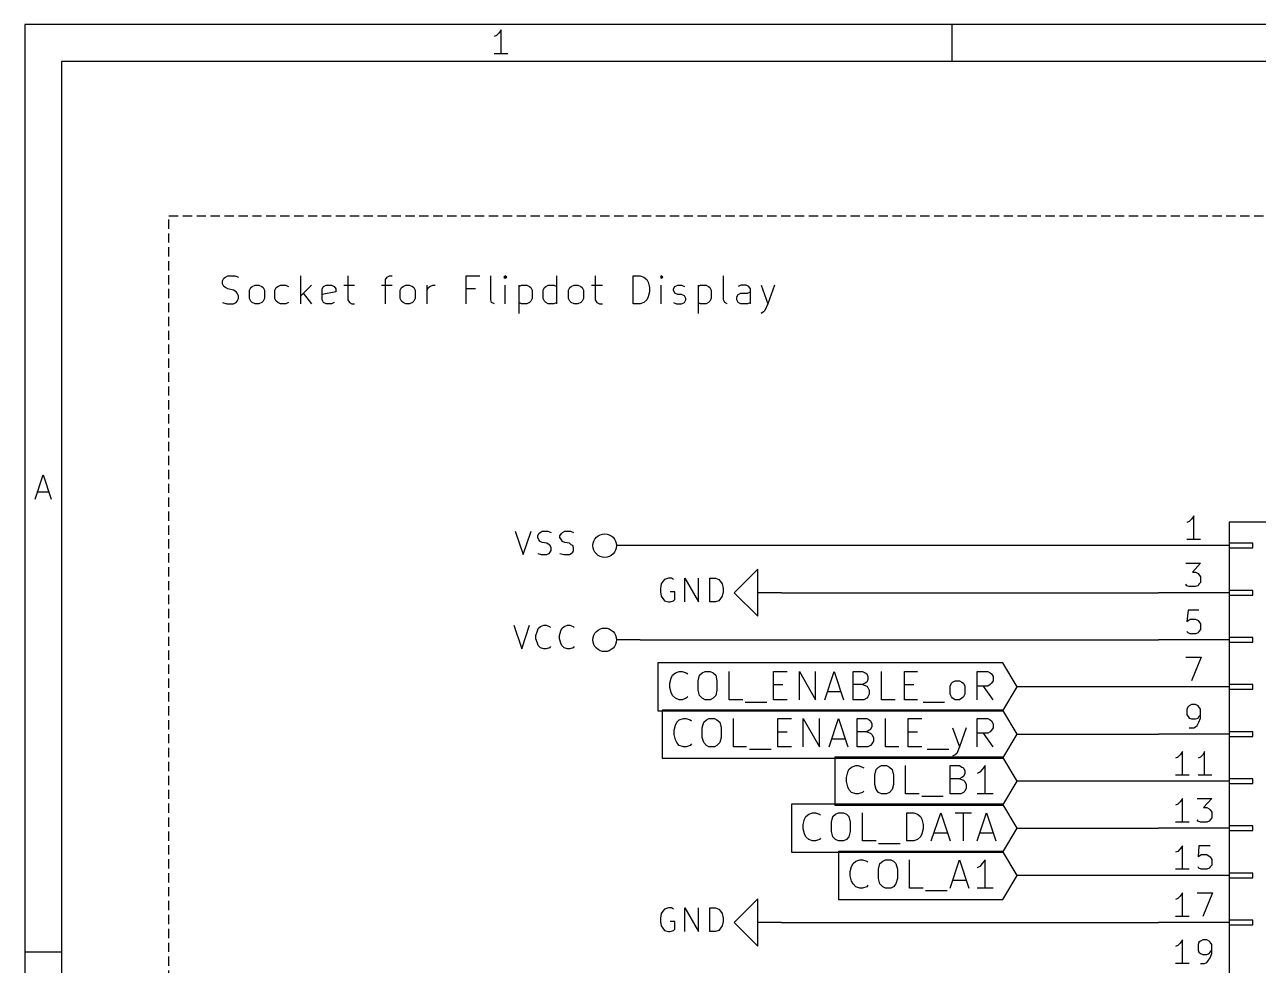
# Model space of a CAD drawing. Extents: x 10 to 287, y -200 to -10.
# Drawn here: x 10 to 76.5, y -60.7 to -10 of the extents above; entities that cross this region are included whole.
import ezdxf

# ---------------------------------------------------------------- set-up
doc = ezdxf.new("R2010")
doc.units = 0
doc.header["$MEASUREMENT"] = 0
doc.linetypes.add('DASHED', pattern=[0.75, 0.5, -0.25])
for name, color, linetype in [('BLUE3', 171, 'CONTINUOUS'), ('CYAN2', 4, 'CONTINUOUS'), ('GREEN2', 3, 'CONTINUOUS'), ('LYELLOW', 51, 'CONTINUOUS'), ('RED2', 1, 'CONTINUOUS')]:
    doc.layers.add(name, color=color, linetype=linetype)

msp = doc.modelspace()

# ---------------------------------------------------------------- linework, layer by layer
at = {"layer": 'BLUE3', "linetype": 'DASHED'}
for p, q in [((17.78, -111.76), (17.78, -20.32)), ((17.78, -20.32), (132.08, -20.32))]:
    msp.add_line(p, q, dxfattribs=at)
at = {"layer": 'BLUE3', "linetype": 'CONTINUOUS'}
for p, q in [((20.6756, -23.8252), (20.7518, -23.6728)), ((20.6756, -23.9776), (20.6756, -23.8252)), ((20.7518, -23.6728), (20.828, -23.622)), ((20.828, -23.622), (20.955, -23.5458)), ((20.955, -23.5458), (21.336, -23.5458)), ((21.336, -23.5458), (21.5392, -23.622)), ((24.892, -25.0698), (24.892, -23.5458)), ((27.432, -23.5458), (27.432, -24.8412)), ((29.464, -23.749), (29.5402, -23.622)), ((29.464, -25.0698), (29.464, -23.749)), ((29.5402, -23.622), (29.6672, -23.5458)), ((29.6672, -23.5458), (29.8196, -23.5458)), ((33.8074, -25.0698), (33.8074, -23.5458)), ((33.8074, -23.5458), (34.544, -23.5458)), ((35.1282, -24.8412), (35.1282, -23.5458)), ((35.9156, -23.5458), (35.8394, -23.622)), ((35.8394, -23.622), (35.9156, -23.6728)), ((35.9918, -23.622), (35.9156, -23.5458)), ((35.9156, -23.5458), (35.9156, -23.6728)), ((35.9156, -23.6728), (35.9918, -23.622)), ((38.6842, -25.0698), (38.6842, -23.5458)), ((40.767, -23.5458), (40.767, -24.8412)), ((42.799, -25.0698), (42.799, -23.5458)), ((42.799, -23.5458), (43.18, -23.5458)), ((43.18, -23.5458), (43.3832, -23.622)), ((43.3832, -23.622), (43.5356, -23.749)), ((43.5356, -23.749), (43.6118, -23.9014)), ((43.6118, -23.9014), (43.688, -24.1808)), ((44.323, -23.5458), (44.2722, -23.622)), ((44.2722, -23.622), (44.323, -23.6728)), ((44.3992, -23.622), (44.323, -23.5458)), ((44.323, -23.5458), (44.323, -23.6728)), ((44.323, -23.6728), (44.3992, -23.622)), ((47.6758, -24.8412), (47.6758, -23.5458)), ((20.7518, -24.13), (20.6756, -23.9776)), ((20.828, -24.1808), (20.7518, -24.13)), ((20.955, -24.257), (20.828, -24.1808)), ((21.2598, -24.3332), (20.955, -24.257)), ((21.4122, -24.4094), (21.2598, -24.3332)), ((21.463, -24.4856), (21.4122, -24.4094)), ((21.5392, -24.638), (21.463, -24.4856)), ((22.1234, -24.3332), (22.1996, -24.1808)), ((22.1234, -24.765), (22.1234, -24.3332)), ((22.1996, -24.1808), (22.2758, -24.13)), ((22.2758, -24.13), (22.4282, -24.0538)), ((22.4282, -24.0538), (22.6314, -24.0538)), ((22.6314, -24.0538), (22.7838, -24.13)), ((22.7838, -24.13), (22.86, -24.1808)), ((22.86, -24.1808), (22.9362, -24.3332)), ((22.9362, -24.3332), (22.9362, -24.765)), ((23.495, -24.3332), (23.5712, -24.1808)), ((23.495, -24.765), (23.495, -24.3332)), ((23.5712, -24.1808), (23.6474, -24.13)), ((23.6474, -24.13), (23.7998, -24.0538)), ((23.7998, -24.0538), (24.0792, -24.0538)), ((24.0792, -24.0538), (24.2316, -24.13)), ((25.4762, -24.0538), (24.892, -24.638)), ((25.019, -24.4856), (25.4762, -25.0698)), ((26.035, -24.257), (26.1112, -24.13)), ((26.035, -24.8412), (26.035, -24.257)), ((26.7716, -24.4094), (26.035, -24.5618)), ((26.1112, -24.13), (26.2636, -24.0538)), ((26.2636, -24.0538), (26.543, -24.0538)), ((26.543, -24.0538), (26.6954, -24.13)), ((26.6954, -24.13), (26.7716, -24.257)), ((26.7716, -24.257), (26.7716, -24.4094)), ((27.2034, -24.0538), (27.7876, -24.0538)), ((29.2354, -24.0538), (29.8196, -24.0538)), ((30.2514, -24.3332), (30.3276, -24.1808)), ((30.2514, -24.765), (30.2514, -24.3332)), ((30.3276, -24.1808), (30.4038, -24.13)), ((30.4038, -24.13), (30.5562, -24.0538)), ((30.5562, -24.0538), (30.7594, -24.0538)), ((30.7594, -24.0538), (30.9118, -24.13)), ((30.9118, -24.13), (30.988, -24.1808)), ((30.988, -24.1808), (31.0642, -24.3332)), ((31.0642, -24.3332), (31.0642, -24.765)), ((31.6992, -25.0698), (31.6992, -24.0538)), ((31.6992, -24.3332), (31.7754, -24.1808)), ((31.7754, -24.1808), (31.8516, -24.13)), ((31.8516, -24.13), (32.004, -24.0538)), ((32.004, -24.0538), (32.131, -24.0538)), ((34.3154, -24.257), (33.8074, -24.257)), ((35.9156, -25.0698), (35.9156, -24.0538)), ((36.6522, -24.0538), (36.6522, -25.5778)), ((36.6522, -24.13), (36.7792, -24.0538)), ((36.7792, -24.0538), (37.084, -24.0538)), ((37.084, -24.0538), (37.211, -24.13)), ((37.211, -24.13), (37.2872, -24.1808)), ((37.2872, -24.1808), (37.3634, -24.3332)), ((37.3634, -24.3332), (37.3634, -24.765)), ((37.9476, -24.3332), (38.0238, -24.1808)), ((37.9476, -24.765), (37.9476, -24.3332)), ((38.0238, -24.1808), (38.1, -24.13)), ((38.1, -24.13), (38.227, -24.0538)), ((38.227, -24.0538), (38.5318, -24.0538)), ((38.5318, -24.0538), (38.6842, -24.13)), ((39.3192, -24.3332), (39.3954, -24.1808)), ((39.3192, -24.765), (39.3192, -24.3332)), ((39.3954, -24.1808), (39.4716, -24.13)), ((39.4716, -24.13), (39.624, -24.0538)), ((39.624, -24.0538), (39.8272, -24.0538)), ((39.8272, -24.0538), (39.9796, -24.13)), ((39.9796, -24.13), (40.0558, -24.1808)), ((40.0558, -24.1808), (40.132, -24.3332)), ((40.132, -24.3332), (40.132, -24.765)), ((40.5638, -24.0538), (41.148, -24.0538)), ((43.688, -24.4094), (43.6118, -24.6888)), ((43.688, -24.1808), (43.688, -24.4094)), ((44.323, -25.0698), (44.323, -24.0538)), ((44.9834, -24.257), (45.0596, -24.13)), ((44.9834, -24.3332), (44.9834, -24.257)), ((45.0596, -24.4856), (44.9834, -24.3332)), ((45.0596, -24.13), (45.212, -24.0538)), ((45.212, -24.5618), (45.0596, -24.4856)), ((45.212, -24.0538), (45.4152, -24.0538)), ((45.4152, -24.5618), (45.212, -24.5618)), ((45.4152, -24.0538), (45.5676, -24.13)), ((45.5676, -24.638), (45.4152, -24.5618)), ((46.3042, -24.0538), (46.3042, -25.5778)), ((46.3042, -24.13), (46.4312, -24.0538)), ((46.4312, -24.0538), (46.736, -24.0538)), ((46.736, -24.0538), (46.863, -24.13)), ((46.863, -24.13), (46.9392, -24.1808)), ((46.9392, -24.1808), (47.0154, -24.3332)), ((47.0154, -24.3332), (47.0154, -24.765)), ((48.387, -24.6888), (48.4632, -24.5618)), ((48.6156, -24.0538), (48.4632, -24.13)), ((48.4632, -24.5618), (48.6156, -24.4856)), ((48.895, -24.0538), (48.6156, -24.0538)), ((48.6156, -24.4856), (48.9712, -24.4856)), ((49.0474, -24.13), (48.895, -24.0538)), ((48.9712, -24.4856), (49.1236, -24.4094)), ((49.1236, -24.257), (49.0474, -24.13)), ((49.1236, -25.0698), (49.1236, -24.257)), ((49.7078, -24.0538), (50.0634, -25.0698)), ((50.419, -24.0538), (50.0634, -25.0698)), ((20.6756, -24.9936), (20.9042, -25.0698)), ((20.9042, -25.0698), (21.2598, -25.0698)), ((21.2598, -25.0698), (21.4122, -24.9936)), ((21.4122, -24.9936), (21.463, -24.9174)), ((21.463, -24.9174), (21.5392, -24.765)), ((21.5392, -24.765), (21.5392, -24.638)), ((22.1996, -24.9174), (22.1234, -24.765)), ((22.2758, -24.9936), (22.1996, -24.9174)), ((22.4282, -25.0698), (22.2758, -24.9936)), ((22.6314, -25.0698), (22.4282, -25.0698)), ((22.7838, -24.9936), (22.6314, -25.0698)), ((22.86, -24.9174), (22.7838, -24.9936)), ((22.9362, -24.765), (22.86, -24.9174)), ((23.5712, -24.9174), (23.495, -24.765)), ((23.6474, -24.9936), (23.5712, -24.9174)), ((23.7998, -25.0698), (23.6474, -24.9936)), ((24.0792, -25.0698), (23.7998, -25.0698)), ((24.2316, -24.9936), (24.0792, -25.0698)), ((26.1112, -24.9936), (26.035, -24.8412)), ((26.2636, -25.0698), (26.1112, -24.9936)), ((26.543, -25.0698), (26.2636, -25.0698)), ((26.6954, -24.9936), (26.543, -25.0698)), ((27.432, -24.8412), (27.5082, -24.9936)), ((27.5082, -24.9936), (27.6352, -25.0698)), ((27.6352, -25.0698), (27.7876, -25.0698)), ((30.3276, -24.9174), (30.2514, -24.765)), ((30.4038, -24.9936), (30.3276, -24.9174)), ((30.5562, -25.0698), (30.4038, -24.9936)), ((30.7594, -25.0698), (30.5562, -25.0698)), ((30.9118, -24.9936), (30.7594, -25.0698)), ((30.988, -24.9174), (30.9118, -24.9936)), ((31.0642, -24.765), (30.988, -24.9174)), ((35.179, -24.9936), (35.1282, -24.8412)), ((35.3314, -25.0698), (35.179, -24.9936)), ((36.7792, -25.0698), (36.6522, -24.9936)), ((37.084, -25.0698), (36.7792, -25.0698)), ((37.211, -24.9936), (37.084, -25.0698)), ((37.2872, -24.9174), (37.211, -24.9936)), ((37.3634, -24.765), (37.2872, -24.9174)), ((38.0238, -24.9174), (37.9476, -24.765)), ((38.1, -24.9936), (38.0238, -24.9174)), ((38.227, -25.0698), (38.1, -24.9936)), ((38.5318, -25.0698), (38.227, -25.0698)), ((38.6842, -24.9936), (38.5318, -25.0698)), ((39.3954, -24.9174), (39.3192, -24.765)), ((39.4716, -24.9936), (39.3954, -24.9174)), ((39.624, -25.0698), (39.4716, -24.9936)), ((39.8272, -25.0698), (39.624, -25.0698)), ((39.9796, -24.9936), (39.8272, -25.0698)), ((40.0558, -24.9174), (39.9796, -24.9936)), ((40.132, -24.765), (40.0558, -24.9174)), ((40.767, -24.8412), (40.8432, -24.9936)), ((40.8432, -24.9936), (40.9956, -25.0698)), ((40.9956, -25.0698), (41.148, -25.0698)), ((43.18, -25.0698), (42.799, -25.0698)), ((43.3832, -24.9936), (43.18, -25.0698)), ((43.5356, -24.8412), (43.3832, -24.9936)), ((43.6118, -24.6888), (43.5356, -24.8412)), ((44.9834, -24.9936), (45.1358, -25.0698)), ((45.1358, -25.0698), (45.4152, -25.0698)), ((45.4152, -25.0698), (45.5676, -24.9936)), ((45.6438, -24.765), (45.5676, -24.638)), ((45.5676, -24.9936), (45.6438, -24.8412)), ((45.6438, -24.8412), (45.6438, -24.765)), ((46.4312, -25.0698), (46.3042, -24.9936)), ((46.736, -25.0698), (46.4312, -25.0698)), ((46.863, -24.9936), (46.736, -25.0698)), ((46.9392, -24.9174), (46.863, -24.9936)), ((47.0154, -24.765), (46.9392, -24.9174)), ((47.752, -24.9936), (47.6758, -24.8412)), ((47.879, -25.0698), (47.752, -24.9936)), ((48.387, -24.8412), (48.387, -24.6888)), ((48.4632, -24.9936), (48.387, -24.8412)), ((48.6156, -25.0698), (48.4632, -24.9936)), ((48.9712, -25.0698), (48.6156, -25.0698)), ((49.1236, -24.9936), (48.9712, -25.0698)), ((50.0634, -25.0698), (49.911, -25.4254)), ((49.8348, -25.5016), (49.7078, -25.5778)), ((49.911, -25.4254), (49.8348, -25.5016))]:
    msp.add_line(p, q, dxfattribs=at)
at = {"layer": 'CYAN2', "linetype": 'CONTINUOUS'}
for p, q in [((36.449, -37.3126), (36.8808, -38.5826)), ((36.8808, -38.5826), (37.3126, -37.3126)), ((37.6682, -37.5666), (37.719, -37.4396)), ((37.6682, -37.6682), (37.6682, -37.5666)), ((37.719, -37.7952), (37.6682, -37.6682)), ((37.719, -37.4396), (37.7952, -37.3888)), ((37.7952, -37.8714), (37.719, -37.7952)), ((37.7952, -37.3888), (37.8968, -37.3126)), ((37.8968, -37.9222), (37.7952, -37.8714)), ((37.8968, -37.3126), (38.2016, -37.3126)), ((38.2016, -37.3126), (38.3794, -37.3888)), ((38.862, -37.5666), (38.9382, -37.4396)), ((38.862, -37.6682), (38.862, -37.5666)), ((38.9382, -37.7952), (38.862, -37.6682)), ((38.9382, -37.4396), (38.989, -37.3888)), ((38.989, -37.8714), (38.9382, -37.7952)), ((38.989, -37.3888), (39.116, -37.3126)), ((39.116, -37.9222), (38.989, -37.8714)), ((39.116, -37.3126), (39.4208, -37.3126)), ((39.4208, -37.3126), (39.5986, -37.3888)), ((37.6682, -38.5318), (37.846, -38.5826)), ((38.1508, -37.973), (37.8968, -37.9222)), ((38.2778, -38.0492), (38.1508, -37.973)), ((38.1508, -38.5826), (38.2778, -38.5318)), ((38.3286, -38.1), (38.2778, -38.0492)), ((38.2778, -38.5318), (38.3286, -38.4556)), ((38.3794, -38.227), (38.3286, -38.1)), ((38.3286, -38.4556), (38.3794, -38.354)), ((38.3794, -38.354), (38.3794, -38.227)), ((38.862, -38.5318), (39.0652, -38.5826)), ((39.37, -37.973), (39.116, -37.9222)), ((39.4716, -38.0492), (39.37, -37.973)), ((39.37, -38.5826), (39.4716, -38.5318)), ((39.5478, -38.1), (39.4716, -38.0492)), ((39.4716, -38.5318), (39.5478, -38.4556)), ((39.5986, -38.227), (39.5478, -38.1)), ((39.5478, -38.4556), (39.5986, -38.354)), ((39.5986, -38.354), (39.5986, -38.227)), ((37.846, -38.5826), (38.1508, -38.5826)), ((39.0652, -38.5826), (39.37, -38.5826)), ((44.704, -39.8526), (44.5008, -39.9288)), ((44.8818, -39.8526), (44.704, -39.8526)), ((44.9834, -39.9288), (44.8818, -39.8526)), ((45.593, -41.1226), (45.593, -39.8526)), ((45.593, -39.8526), (46.3296, -41.1226)), ((46.3296, -41.1226), (46.3296, -39.8526)), ((46.9392, -41.1226), (46.9392, -39.8526)), ((46.9392, -39.8526), (47.244, -39.8526)), ((47.244, -39.8526), (47.4218, -39.9288)), ((44.323, -40.1574), (44.2722, -40.4114)), ((44.2722, -40.4114), (44.2722, -40.5892)), ((44.3992, -40.0304), (44.323, -40.1574)), ((44.5008, -39.9288), (44.3992, -40.0304)), ((47.4218, -39.9288), (47.5234, -40.0304)), ((47.5234, -40.0304), (47.5996, -40.1574)), ((47.5996, -40.1574), (47.6504, -40.4114)), ((47.6504, -40.4114), (47.6504, -40.5892)), ((44.2722, -40.5892), (44.323, -40.8178)), ((44.323, -40.8178), (44.3992, -40.9448)), ((44.3992, -40.9448), (44.5008, -41.0718)), ((44.5008, -41.0718), (44.704, -41.1226)), ((44.704, -41.1226), (44.8056, -41.1226)), ((45.0596, -40.5892), (44.8056, -40.5892)), ((44.8056, -41.1226), (44.9834, -41.0718)), ((44.9834, -41.0718), (45.0596, -40.9956)), ((45.0596, -40.9956), (45.0596, -40.5892)), ((47.244, -41.1226), (46.9392, -41.1226)), ((47.4218, -41.0718), (47.244, -41.1226)), ((47.5234, -40.9448), (47.4218, -41.0718)), ((47.5996, -40.8178), (47.5234, -40.9448)), ((47.6504, -40.5892), (47.5996, -40.8178)), ((36.3728, -42.3926), (36.8046, -43.6626)), ((36.8046, -43.6626), (37.211, -42.3926)), ((37.6936, -42.5704), (37.8206, -42.4688)), ((37.8206, -42.4688), (37.9984, -42.3926)), ((37.9984, -42.3926), (38.1254, -42.3926)), ((38.1254, -42.3926), (38.3032, -42.4688)), ((38.3032, -42.4688), (38.354, -42.5196)), ((38.9636, -42.5704), (39.0906, -42.4688)), ((39.0906, -42.4688), (39.2684, -42.3926)), ((39.2684, -42.3926), (39.3954, -42.3926)), ((39.3954, -42.3926), (39.5732, -42.4688)), ((39.5732, -42.4688), (39.624, -42.5196)), ((37.5666, -42.9514), (37.6428, -42.6974)), ((37.5666, -43.1292), (37.5666, -42.9514)), ((37.6428, -43.3578), (37.5666, -43.1292)), ((37.6428, -42.6974), (37.6936, -42.5704)), ((38.8366, -42.9514), (38.9128, -42.6974)), ((38.8366, -43.1292), (38.8366, -42.9514)), ((38.9128, -43.3578), (38.8366, -43.1292)), ((38.9128, -42.6974), (38.9636, -42.5704)), ((37.6936, -43.4848), (37.6428, -43.3578)), ((37.8206, -43.6118), (37.6936, -43.4848)), ((37.9984, -43.6626), (37.8206, -43.6118)), ((38.1254, -43.6626), (37.9984, -43.6626)), ((38.3032, -43.6118), (38.1254, -43.6626)), ((38.354, -43.5356), (38.3032, -43.6118)), ((38.9636, -43.4848), (38.9128, -43.3578)), ((39.0906, -43.6118), (38.9636, -43.4848)), ((39.2684, -43.6626), (39.0906, -43.6118)), ((39.3954, -43.6626), (39.2684, -43.6626)), ((39.5732, -43.6118), (39.3954, -43.6626)), ((39.624, -43.5356), (39.5732, -43.6118)), ((44.3992, -57.8104), (44.323, -57.9374)), ((44.5008, -57.7088), (44.3992, -57.8104)), ((44.704, -57.6326), (44.5008, -57.7088)), ((44.8818, -57.6326), (44.704, -57.6326)), ((44.9834, -57.7088), (44.8818, -57.6326)), ((45.593, -58.9026), (45.593, -57.6326)), ((45.593, -57.6326), (46.3296, -58.9026)), ((46.3296, -58.9026), (46.3296, -57.6326)), ((46.9392, -58.9026), (46.9392, -57.6326)), ((46.9392, -57.6326), (47.244, -57.6326)), ((47.244, -57.6326), (47.4218, -57.7088)), ((47.4218, -57.7088), (47.5234, -57.8104)), ((47.5234, -57.8104), (47.5996, -57.9374)), ((44.323, -57.9374), (44.2722, -58.1914)), ((44.2722, -58.1914), (44.2722, -58.3692)), ((44.2722, -58.3692), (44.323, -58.5978)), ((45.0596, -58.3692), (44.8056, -58.3692)), ((45.0596, -58.7756), (45.0596, -58.3692)), ((47.5996, -57.9374), (47.6504, -58.1914)), ((47.6504, -58.3692), (47.5996, -58.5978)), ((47.6504, -58.1914), (47.6504, -58.3692)), ((44.323, -58.5978), (44.3992, -58.7248)), ((44.3992, -58.7248), (44.5008, -58.8518)), ((44.5008, -58.8518), (44.704, -58.9026)), ((44.704, -58.9026), (44.8056, -58.9026)), ((44.8056, -58.9026), (44.9834, -58.8518)), ((44.9834, -58.8518), (45.0596, -58.7756)), ((47.244, -58.9026), (46.9392, -58.9026)), ((47.4218, -58.8518), (47.244, -58.9026)), ((47.5234, -58.7248), (47.4218, -58.8518)), ((47.5996, -58.5978), (47.5234, -58.7248))]:
    msp.add_line(p, q, dxfattribs=at)
at = {"layer": 'GREEN2', "linetype": 'CONTINUOUS'}
for p, q in [((71.12, -38.1), (43.18, -38.1)), ((50.8, -40.64), (71.12, -40.64)), ((43.18, -43.18), (71.12, -43.18)), ((71.12, -45.72), (63.5, -45.72)), ((63.5, -48.26), (71.12, -48.26)), ((71.12, -50.8), (63.5, -50.8)), ((63.5, -53.34), (71.12, -53.34)), ((71.12, -55.88), (63.5, -55.88)), ((50.8, -58.42), (71.12, -58.42))]:
    msp.add_line(p, q, dxfattribs=at)
at = {"layer": 'LYELLOW', "linetype": 'CONTINUOUS'}
for p, q in [((74.93, -36.83), (74.93, -100.33)), ((80.01, -36.83), (74.93, -36.83))]:
    msp.add_line(p, q, dxfattribs=at)
at = {"layer": 'RED2', "linetype": 'CONTINUOUS'}
for p, q in [((10.0076, -10.0076), (10.0076, -200)), ((286.995, -10.0076), (10.0076, -10.0076)), ((35.433, -10.5918), (35.306, -10.6426)), ((35.56, -10.4648), (35.433, -10.5918)), ((35.687, -10.287), (35.56, -10.4648)), ((35.687, -11.5824), (35.687, -10.287)), ((59.9948, -11.9888), (59.9948, -10.0076)), ((36.0426, -11.5824), (35.306, -11.5824)), ((11.9888, -11.9888), (11.9888, -198.018)), ((285.013, -11.9888), (11.9888, -11.9888)), ((10.5664, -35.5854), (10.9982, -34.29)), ((10.9982, -34.29), (11.43, -35.5854)), ((10.668, -35.2044), (11.303, -35.2044)), ((73.025, -36.4998), (72.898, -36.6776)), ((73.025, -37.7698), (73.025, -36.4998)), ((72.771, -36.8046), (72.644, -36.8554)), ((72.898, -36.6776), (72.771, -36.8046)), ((74.93, -36.83), (74.93, -100.33)), ((80.01, -36.83), (74.93, -36.83)), ((73.3806, -37.7698), (72.644, -37.7698)), ((43.18, -38.1), (41.91, -38.1)), ((74.93, -38.1), (71.12, -38.1)), ((74.93, -37.973), (74.93, -38.227)), ((76.2, -37.973), (74.93, -37.973)), ((74.93, -38.227), (76.2, -38.227)), ((76.2, -38.227), (76.2, -37.973)), ((72.5932, -39.0398), (73.3806, -39.0398)), ((73.3806, -39.0398), (72.9488, -39.5224)), ((49.53, -39.37), (48.26, -40.64)), ((49.53, -40.64), (49.53, -39.37)), ((72.9488, -39.5224), (73.1266, -39.5224)), ((73.1266, -39.5224), (73.2536, -39.5986)), ((73.2536, -39.5986), (73.3044, -39.6494)), ((73.3044, -39.6494), (73.3806, -39.7764)), ((73.3806, -39.7764), (73.3806, -40.0812)), ((72.644, -40.259), (72.5932, -40.1828)), ((72.771, -40.3098), (72.644, -40.259)), ((73.1266, -40.3098), (72.771, -40.3098)), ((73.2536, -40.259), (73.1266, -40.3098)), ((73.3044, -40.1828), (73.2536, -40.259)), ((73.3806, -40.0812), (73.3044, -40.1828)), ((74.93, -40.513), (74.93, -40.767)), ((76.2, -40.513), (74.93, -40.513)), ((76.2, -40.767), (76.2, -40.513)), ((48.26, -40.64), (49.53, -41.91)), ((50.8, -40.64), (49.53, -40.64)), ((49.53, -41.91), (49.53, -40.64)), ((74.93, -40.64), (71.12, -40.64)), ((74.93, -40.767), (76.2, -40.767)), ((72.7202, -41.5798), (72.644, -42.1894)), ((73.3044, -41.5798), (72.7202, -41.5798)), ((72.644, -42.1894), (72.7202, -42.1386)), ((72.7202, -42.1386), (72.8218, -42.0624)), ((72.8218, -42.0624), (73.1266, -42.0624)), ((73.1266, -42.0624), (73.2536, -42.1386)), ((73.2536, -42.1386), (73.3044, -42.1894)), ((73.3044, -42.1894), (73.3806, -42.3164)), ((73.3806, -42.3164), (73.3806, -42.6212)), ((43.18, -43.18), (41.91, -43.18)), ((74.93, -43.18), (71.12, -43.18)), ((72.7202, -42.799), (72.644, -42.7228)), ((72.8218, -42.8498), (72.7202, -42.799)), ((73.1266, -42.8498), (72.8218, -42.8498)), ((73.2536, -42.799), (73.1266, -42.8498)), ((73.3044, -42.7228), (73.2536, -42.799)), ((73.3806, -42.6212), (73.3044, -42.7228)), ((74.93, -43.053), (74.93, -43.307)), ((76.2, -43.053), (74.93, -43.053)), ((76.2, -43.307), (76.2, -43.053)), ((74.93, -43.307), (76.2, -43.307)), ((62.738, -44.4246), (44.1452, -44.4246)), ((44.1452, -44.4246), (44.1452, -45.72)), ((63.5, -45.72), (62.738, -44.4246)), ((72.5932, -44.1198), (73.4314, -44.1198)), ((73.4314, -44.1198), (72.898, -45.3898)), ((44.8564, -45.2374), (44.9326, -45.085)), ((44.9326, -45.085), (45.085, -44.958)), ((45.085, -44.958), (45.2882, -44.8818)), ((45.2882, -44.8818), (45.4406, -44.8818)), ((45.4406, -44.8818), (45.6692, -44.958)), ((45.6692, -44.958), (45.7454, -45.0088)), ((46.3042, -45.3898), (46.3804, -45.085)), ((46.3804, -45.085), (46.5328, -44.958)), ((46.5328, -44.958), (46.6852, -44.8818)), ((46.6852, -44.8818), (46.9646, -44.8818)), ((46.9646, -44.8818), (47.117, -44.958)), ((47.117, -44.958), (47.2694, -45.085)), ((47.2694, -45.085), (47.3202, -45.3898)), ((47.9806, -46.4058), (47.9806, -44.8818)), ((50.3682, -46.4058), (50.3682, -44.8818)), ((50.3682, -44.8818), (51.1048, -44.8818)), ((51.7652, -46.4058), (51.7652, -44.8818)), ((51.7652, -44.8818), (52.6288, -46.4058)), ((52.6288, -46.4058), (52.6288, -44.8818)), ((53.1368, -46.4058), (53.6448, -44.8818)), ((53.6448, -44.8818), (54.1528, -46.4058)), ((54.6608, -46.4058), (54.6608, -44.8818)), ((54.6608, -44.8818), (55.1688, -44.8818)), ((55.1688, -44.8818), (55.3212, -44.958)), ((55.3212, -44.958), (55.3974, -45.0088)), ((55.3974, -45.0088), (55.4482, -45.1612)), ((55.4482, -45.1612), (55.4482, -45.3136)), ((56.1848, -46.4058), (56.1848, -44.8818)), ((57.4294, -46.4058), (57.4294, -44.8818)), ((57.4294, -44.8818), (58.1406, -44.8818)), ((61.341, -46.4058), (61.341, -44.8818)), ((61.341, -44.8818), (61.9252, -44.8818)), ((61.9252, -44.8818), (62.0522, -44.958)), ((62.0522, -44.958), (62.1284, -45.0088)), ((62.1284, -45.0088), (62.2046, -45.1612)), ((62.2046, -45.1612), (62.2046, -45.3898)), ((44.1452, -45.72), (44.1452, -47.0154)), ((44.7802, -45.5168), (44.8564, -45.2374)), ((44.7802, -45.7454), (44.7802, -45.5168)), ((44.8564, -46.0248), (44.7802, -45.7454)), ((46.3042, -45.8978), (46.3042, -45.3898)), ((47.3202, -45.3898), (47.3202, -45.8978)), ((50.3682, -45.593), (50.8762, -45.593)), ((55.1688, -45.593), (54.6608, -45.593)), ((55.3212, -45.5168), (55.1688, -45.593)), ((55.1688, -45.593), (55.3974, -45.6692)), ((55.3974, -45.466), (55.3212, -45.5168)), ((55.4482, -45.3136), (55.3974, -45.466)), ((55.3974, -45.6692), (55.4482, -45.7454)), ((55.4482, -45.7454), (55.5244, -45.8978)), ((57.4294, -45.593), (57.9374, -45.593)), ((59.8932, -45.6692), (59.9694, -45.5168)), ((59.8932, -46.101), (59.8932, -45.6692)), ((59.9694, -45.5168), (60.0202, -45.466)), ((60.0202, -45.466), (60.1726, -45.3898)), ((60.1726, -45.3898), (60.4012, -45.3898)), ((60.4012, -45.3898), (60.5282, -45.466)), ((60.5282, -45.466), (60.6044, -45.5168)), ((60.6044, -45.5168), (60.6806, -45.6692)), ((60.6806, -45.6692), (60.6806, -46.101)), ((61.9252, -45.6692), (61.341, -45.6692)), ((62.2046, -46.4058), (61.6966, -45.6692)), ((62.0522, -45.593), (61.9252, -45.6692)), ((62.1284, -45.5168), (62.0522, -45.593)), ((62.2046, -45.3898), (62.1284, -45.5168)), ((62.738, -47.0154), (63.5, -45.72)), ((74.93, -45.72), (71.12, -45.72)), ((74.93, -45.593), (74.93, -45.847)), ((76.2, -45.593), (74.93, -45.593)), ((74.93, -45.847), (76.2, -45.847)), ((76.2, -45.847), (76.2, -45.593)), ((44.9326, -46.1772), (44.8564, -46.0248)), ((45.085, -46.3296), (44.9326, -46.1772)), ((45.2882, -46.4058), (45.085, -46.3296)), ((45.4406, -46.4058), (45.2882, -46.4058)), ((45.6692, -46.3296), (45.4406, -46.4058)), ((45.7454, -46.2534), (45.6692, -46.3296)), ((46.3804, -46.1772), (46.3042, -45.8978)), ((46.5328, -46.3296), (46.3804, -46.1772)), ((46.6852, -46.4058), (46.5328, -46.3296)), ((46.9646, -46.4058), (46.6852, -46.4058)), ((47.117, -46.3296), (46.9646, -46.4058)), ((47.2694, -46.1772), (47.117, -46.3296)), ((47.3202, -45.8978), (47.2694, -46.1772)), ((48.7172, -46.4058), (47.9806, -46.4058)), ((48.8442, -46.5328), (50.0126, -46.5328)), ((51.1048, -46.4058), (50.3682, -46.4058)), ((53.2892, -45.974), (54.0004, -45.974)), ((55.245, -46.4058), (54.6608, -46.4058)), ((55.3974, -46.3296), (55.245, -46.4058)), ((55.4482, -46.2534), (55.3974, -46.3296)), ((55.5244, -46.101), (55.4482, -46.2534)), ((55.5244, -45.8978), (55.5244, -46.101)), ((56.9214, -46.4058), (56.1848, -46.4058)), ((58.1406, -46.4058), (57.4294, -46.4058)), ((58.4454, -46.5328), (59.5884, -46.5328)), ((59.9694, -46.2534), (59.8932, -46.101)), ((60.0202, -46.3296), (59.9694, -46.2534)), ((60.1726, -46.4058), (60.0202, -46.3296)), ((60.4012, -46.4058), (60.1726, -46.4058)), ((60.5282, -46.3296), (60.4012, -46.4058)), ((60.6044, -46.2534), (60.5282, -46.3296)), ((60.6806, -46.101), (60.6044, -46.2534)), ((44.1452, -47.0154), (62.738, -47.0154)), ((62.738, -46.9646), (44.3738, -46.9646)), ((44.3738, -46.9646), (44.3738, -48.26)), ((63.5, -48.26), (62.738, -46.9646)), ((72.7202, -46.7868), (72.644, -46.9138)), ((72.644, -46.9138), (72.644, -47.2186)), ((72.771, -46.736), (72.7202, -46.7868)), ((72.898, -46.6598), (72.771, -46.736)), ((73.1266, -46.6598), (72.898, -46.6598)), ((73.2536, -46.736), (73.1266, -46.6598)), ((73.3044, -46.7868), (73.2536, -46.736)), ((73.3806, -46.9138), (73.3044, -46.7868)), ((73.3806, -47.3964), (73.3806, -46.9138)), ((45.0088, -48.0568), (45.085, -47.7774)), ((45.085, -47.7774), (45.1612, -47.625)), ((45.1612, -47.625), (45.2882, -47.498)), ((45.2882, -47.498), (45.5168, -47.4218)), ((45.5168, -47.4218), (45.6692, -47.4218)), ((45.6692, -47.4218), (45.8724, -47.498)), ((45.8724, -47.498), (45.9486, -47.5488)), ((46.5328, -47.9298), (46.609, -47.625)), ((46.609, -47.625), (46.7614, -47.498)), ((46.7614, -47.498), (46.8884, -47.4218)), ((46.8884, -47.4218), (47.1932, -47.4218)), ((47.1932, -47.4218), (47.3202, -47.498)), ((47.3202, -47.498), (47.4726, -47.625)), ((47.4726, -47.625), (47.5488, -47.9298)), ((48.2092, -48.9458), (48.2092, -47.4218)), ((50.5968, -48.9458), (50.5968, -47.4218)), ((50.5968, -47.4218), (51.3334, -47.4218)), ((51.9684, -48.9458), (51.9684, -47.4218)), ((51.9684, -47.4218), (52.8574, -48.9458)), ((52.8574, -48.9458), (52.8574, -47.4218)), ((53.3654, -48.9458), (53.8734, -47.4218)), ((53.8734, -47.4218), (54.3814, -48.9458)), ((54.8894, -48.9458), (54.8894, -47.4218)), ((54.8894, -47.4218), (55.3974, -47.4218)), ((55.3974, -47.4218), (55.5244, -47.498)), ((55.5244, -47.498), (55.6006, -47.5488)), ((55.6006, -47.5488), (55.6768, -47.7012)), ((55.6768, -47.8536), (55.6006, -48.006)), ((55.6768, -47.7012), (55.6768, -47.8536)), ((56.4134, -48.9458), (56.4134, -47.4218)), ((57.6326, -48.9458), (57.6326, -47.4218)), ((57.6326, -47.4218), (58.3692, -47.4218)), ((61.341, -48.9458), (61.341, -47.4218)), ((61.341, -47.4218), (61.9252, -47.4218)), ((61.9252, -47.4218), (62.0522, -47.498)), ((62.0522, -47.498), (62.1284, -47.5488)), ((62.1284, -47.5488), (62.2046, -47.7012)), ((62.2046, -47.7012), (62.2046, -47.9298)), ((72.644, -47.2186), (72.7202, -47.3202)), ((72.7202, -47.3202), (72.771, -47.3964)), ((72.771, -47.3964), (72.898, -47.4472)), ((72.898, -47.4472), (73.1266, -47.4472)), ((73.1266, -47.4472), (73.2536, -47.3964)), ((73.1266, -47.879), (73.2028, -47.8028)), ((73.2028, -47.8028), (73.3044, -47.625)), ((73.2536, -47.3964), (73.3044, -47.3202)), ((73.3044, -47.3202), (73.3806, -47.2186)), ((73.3044, -47.625), (73.3806, -47.3964)), ((44.3738, -48.26), (44.3738, -49.5554)), ((45.0088, -48.2854), (45.0088, -48.0568)), ((45.085, -48.5648), (45.0088, -48.2854)), ((46.5328, -48.4378), (46.5328, -47.9298)), ((46.609, -48.7172), (46.5328, -48.4378)), ((47.5488, -48.4378), (47.4726, -48.7172)), ((47.5488, -47.9298), (47.5488, -48.4378)), ((50.5968, -48.133), (51.1048, -48.133)), ((53.4924, -48.514), (54.229, -48.514)), ((55.3974, -48.133), (54.8894, -48.133)), ((55.5244, -48.0568), (55.3974, -48.133)), ((55.3974, -48.133), (55.6006, -48.2092)), ((55.6006, -48.006), (55.5244, -48.0568)), ((55.6006, -48.2092), (55.6768, -48.2854)), ((55.6768, -48.2854), (55.753, -48.4378)), ((55.753, -48.4378), (55.753, -48.641)), ((57.6326, -48.133), (58.1406, -48.133)), ((60.0202, -47.9298), (60.4012, -48.9458)), ((60.7568, -47.9298), (60.4012, -48.9458)), ((61.9252, -48.2092), (61.341, -48.2092)), ((62.2046, -48.9458), (61.6966, -48.2092)), ((62.0522, -48.133), (61.9252, -48.2092)), ((62.1284, -48.0568), (62.0522, -48.133)), ((62.2046, -47.9298), (62.1284, -48.0568)), ((62.738, -49.5554), (63.5, -48.26)), ((74.93, -48.26), (71.12, -48.26)), ((72.771, -47.9298), (73.025, -47.9298)), ((73.025, -47.9298), (73.1266, -47.879)), ((74.93, -48.133), (74.93, -48.387)), ((76.2, -48.133), (74.93, -48.133)), ((74.93, -48.387), (76.2, -48.387)), ((76.2, -48.387), (76.2, -48.133)), ((45.1612, -48.7172), (45.085, -48.5648)), ((45.2882, -48.8696), (45.1612, -48.7172)), ((45.5168, -48.9458), (45.2882, -48.8696)), ((45.6692, -48.9458), (45.5168, -48.9458)), ((45.8724, -48.8696), (45.6692, -48.9458)), ((45.9486, -48.7934), (45.8724, -48.8696)), ((46.7614, -48.8696), (46.609, -48.7172)), ((46.8884, -48.9458), (46.7614, -48.8696)), ((47.1932, -48.9458), (46.8884, -48.9458)), ((47.3202, -48.8696), (47.1932, -48.9458)), ((47.4726, -48.7172), (47.3202, -48.8696)), ((48.9204, -48.9458), (48.2092, -48.9458)), ((49.0728, -49.0728), (50.2412, -49.0728)), ((51.3334, -48.9458), (50.5968, -48.9458)), ((55.4482, -48.9458), (54.8894, -48.9458)), ((55.6006, -48.8696), (55.4482, -48.9458)), ((55.6768, -48.7934), (55.6006, -48.8696)), ((55.753, -48.641), (55.6768, -48.7934)), ((57.1246, -48.9458), (56.4134, -48.9458)), ((58.3692, -48.9458), (57.6326, -48.9458)), ((58.6486, -49.0728), (59.817, -49.0728)), ((60.4012, -48.9458), (60.2488, -49.3014)), ((72.4154, -49.1998), (72.2884, -49.3776)), ((72.4154, -50.4698), (72.4154, -49.1998)), ((73.6092, -49.1998), (73.5076, -49.3776)), ((73.6092, -50.4698), (73.6092, -49.1998)), ((44.3738, -49.5554), (62.738, -49.5554)), ((62.738, -49.5046), (53.6702, -49.5046)), ((53.6702, -49.5046), (53.6702, -50.8)), ((60.1726, -49.3776), (60.0202, -49.4538)), ((60.2488, -49.3014), (60.1726, -49.3776)), ((63.5, -50.8), (62.738, -49.5046)), ((72.1614, -49.5046), (72.0344, -49.5554)), ((72.2884, -49.3776), (72.1614, -49.5046)), ((73.3806, -49.5046), (73.2536, -49.5554)), ((73.5076, -49.3776), (73.3806, -49.5046)), ((54.3052, -50.5968), (54.3814, -50.3174)), ((54.3814, -50.3174), (54.4322, -50.165)), ((54.4322, -50.165), (54.5846, -50.038)), ((54.5846, -50.038), (54.8132, -49.9618)), ((54.8132, -49.9618), (54.9402, -49.9618)), ((54.9402, -49.9618), (55.1688, -50.038)), ((55.1688, -50.038), (55.245, -50.0888)), ((55.8292, -50.4698), (55.9054, -50.165)), ((55.8292, -50.9778), (55.8292, -50.4698)), ((55.9054, -50.165), (56.0324, -50.038)), ((56.0324, -50.038), (56.1848, -49.9618)), ((56.1848, -49.9618), (56.4642, -49.9618)), ((56.4642, -49.9618), (56.6166, -50.038)), ((56.6166, -50.038), (56.769, -50.165)), ((56.769, -50.165), (56.8452, -50.4698)), ((56.8452, -50.4698), (56.8452, -50.9778)), ((57.4802, -51.4858), (57.4802, -49.9618)), ((59.8932, -51.4858), (59.8932, -49.9618)), ((59.8932, -49.9618), (60.4012, -49.9618)), ((60.4012, -49.9618), (60.5282, -50.038)), ((60.5282, -50.038), (60.6044, -50.0888)), ((60.6044, -50.0888), (60.6806, -50.2412)), ((60.6806, -50.3936), (60.6044, -50.546)), ((60.6806, -50.2412), (60.6806, -50.3936)), ((61.4934, -50.3174), (61.341, -50.3936)), ((61.6204, -50.165), (61.4934, -50.3174)), ((61.7728, -49.9618), (61.6204, -50.165)), ((61.7728, -51.4858), (61.7728, -49.9618)), ((72.771, -50.4698), (72.0344, -50.4698)), ((73.9902, -50.4698), (73.2536, -50.4698)), ((53.6702, -50.8), (53.6702, -52.0954)), ((54.3052, -50.8254), (54.3052, -50.5968)), ((54.3814, -51.1048), (54.3052, -50.8254)), ((54.4322, -51.2572), (54.3814, -51.1048)), ((55.9054, -51.2572), (55.8292, -50.9778)), ((56.8452, -50.9778), (56.769, -51.2572)), ((60.4012, -50.673), (59.8932, -50.673)), ((60.5282, -50.5968), (60.4012, -50.673)), ((60.4012, -50.673), (60.6044, -50.7492)), ((60.6044, -50.546), (60.5282, -50.5968)), ((60.6044, -50.7492), (60.6806, -50.8254)), ((60.6806, -50.8254), (60.7568, -50.9778)), ((60.7568, -51.181), (60.6806, -51.3334)), ((60.7568, -50.9778), (60.7568, -51.181)), ((62.738, -52.0954), (63.5, -50.8)), ((74.93, -50.8), (71.12, -50.8)), ((74.93, -50.673), (74.93, -50.927)), ((76.2, -50.673), (74.93, -50.673)), ((74.93, -50.927), (76.2, -50.927)), ((76.2, -50.927), (76.2, -50.673)), ((54.5846, -51.4096), (54.4322, -51.2572)), ((54.8132, -51.4858), (54.5846, -51.4096)), ((54.9402, -51.4858), (54.8132, -51.4858)), ((55.1688, -51.4096), (54.9402, -51.4858)), ((55.245, -51.3334), (55.1688, -51.4096)), ((56.0324, -51.4096), (55.9054, -51.2572)), ((56.1848, -51.4858), (56.0324, -51.4096)), ((56.4642, -51.4858), (56.1848, -51.4858)), ((56.6166, -51.4096), (56.4642, -51.4858)), ((56.769, -51.2572), (56.6166, -51.4096)), ((58.2168, -51.4858), (57.4802, -51.4858)), ((58.3692, -51.6128), (59.5122, -51.6128)), ((60.4774, -51.4858), (59.8932, -51.4858)), ((60.6044, -51.4096), (60.4774, -51.4858)), ((60.6806, -51.3334), (60.6044, -51.4096)), ((62.2046, -51.4858), (61.341, -51.4858)), ((72.4154, -51.7398), (72.2884, -51.9176)), ((72.4154, -53.0098), (72.4154, -51.7398)), ((73.2028, -51.7398), (73.9902, -51.7398)), ((73.9902, -51.7398), (73.5584, -52.2224)), ((62.738, -52.0446), (51.3334, -52.0446)), ((51.3334, -52.0446), (51.3334, -53.34)), ((52.2732, -52.578), (52.4764, -52.5018)), ((52.4764, -52.5018), (52.6288, -52.5018)), ((52.6288, -52.5018), (52.8574, -52.578)), ((53.6702, -52.0954), (62.738, -52.0954)), ((53.721, -52.578), (53.8734, -52.5018)), ((53.8734, -52.5018), (54.1528, -52.5018)), ((54.1528, -52.5018), (54.3052, -52.578)), ((55.1688, -54.0258), (55.1688, -52.5018)), ((57.5564, -54.0258), (57.5564, -52.5018)), ((57.5564, -52.5018), (57.9374, -52.5018)), ((57.9374, -52.5018), (58.1406, -52.578)), ((58.8772, -54.0258), (59.3852, -52.5018)), ((59.3852, -52.5018), (59.8932, -54.0258)), ((60.1726, -52.5018), (61.0362, -52.5018)), ((60.6044, -54.0258), (60.6044, -52.5018)), ((61.341, -54.0258), (61.849, -52.5018)), ((61.849, -52.5018), (62.357, -54.0258)), ((63.5, -53.34), (62.738, -52.0446)), ((72.1614, -52.0446), (72.0344, -52.0954)), ((72.2884, -51.9176), (72.1614, -52.0446)), ((73.5584, -52.2224), (73.7362, -52.2224)), ((73.7362, -52.2224), (73.8632, -52.2986)), ((73.8632, -52.2986), (73.914, -52.3494)), ((73.914, -52.3494), (73.9902, -52.4764)), ((73.9902, -52.4764), (73.9902, -52.7812)), ((51.9684, -53.1368), (52.0446, -52.8574)), ((51.9684, -53.3654), (51.9684, -53.1368)), ((52.0446, -52.8574), (52.1208, -52.705)), ((52.1208, -52.705), (52.2732, -52.578)), ((52.8574, -52.578), (52.9082, -52.6288)), ((53.4924, -53.0098), (53.5686, -52.705)), ((53.4924, -53.5178), (53.4924, -53.0098)), ((53.5686, -52.705), (53.721, -52.578)), ((54.3052, -52.578), (54.4322, -52.705)), ((54.4322, -52.705), (54.5084, -53.0098)), ((54.5084, -53.0098), (54.5084, -53.5178)), ((58.1406, -52.578), (58.293, -52.705)), ((58.293, -52.705), (58.3692, -52.8574)), ((58.3692, -52.8574), (58.4454, -53.1368)), ((58.4454, -53.1368), (58.4454, -53.3654)), ((72.771, -53.0098), (72.0344, -53.0098)), ((73.2536, -52.959), (73.2028, -52.8828)), ((73.3806, -53.0098), (73.2536, -52.959)), ((73.7362, -53.0098), (73.3806, -53.0098)), ((73.8632, -52.959), (73.7362, -53.0098)), ((73.914, -52.8828), (73.8632, -52.959)), ((73.9902, -52.7812), (73.914, -52.8828)), ((51.3334, -53.34), (51.3334, -54.6354)), ((52.0446, -53.6448), (51.9684, -53.3654)), ((52.1208, -53.7972), (52.0446, -53.6448)), ((52.2732, -53.9496), (52.1208, -53.7972)), ((53.5686, -53.7972), (53.4924, -53.5178)), ((53.721, -53.9496), (53.5686, -53.7972)), ((54.4322, -53.7972), (54.3052, -53.9496)), ((54.5084, -53.5178), (54.4322, -53.7972)), ((58.293, -53.7972), (58.1406, -53.9496)), ((58.3692, -53.6448), (58.293, -53.7972)), ((58.4454, -53.3654), (58.3692, -53.6448)), ((59.0042, -53.594), (59.7408, -53.594)), ((61.4934, -53.594), (62.2046, -53.594)), ((62.738, -54.6354), (63.5, -53.34)), ((74.93, -53.34), (71.12, -53.34)), ((74.93, -53.213), (74.93, -53.467)), ((76.2, -53.213), (74.93, -53.213)), ((74.93, -53.467), (76.2, -53.467)), ((76.2, -53.467), (76.2, -53.213)), ((52.4764, -54.0258), (52.2732, -53.9496)), ((52.6288, -54.0258), (52.4764, -54.0258)), ((52.8574, -53.9496), (52.6288, -54.0258)), ((52.9082, -53.8734), (52.8574, -53.9496)), ((53.8734, -54.0258), (53.721, -53.9496)), ((54.1528, -54.0258), (53.8734, -54.0258)), ((54.3052, -53.9496), (54.1528, -54.0258)), ((55.9054, -54.0258), (55.1688, -54.0258)), ((56.0324, -54.1528), (57.2008, -54.1528)), ((57.9374, -54.0258), (57.5564, -54.0258)), ((58.1406, -53.9496), (57.9374, -54.0258)), ((72.2884, -54.4576), (72.1614, -54.5846)), ((72.4154, -54.2798), (72.2884, -54.4576)), ((72.4154, -55.5498), (72.4154, -54.2798)), ((73.3044, -54.2798), (73.2536, -54.8894)), ((73.914, -54.2798), (73.3044, -54.2798)), ((51.3334, -54.6354), (62.738, -54.6354)), ((62.738, -54.5846), (53.8734, -54.5846)), ((53.8734, -54.5846), (53.8734, -55.88)), ((54.6608, -55.245), (54.8132, -55.118)), ((54.8132, -55.118), (55.0164, -55.0418)), ((55.0164, -55.0418), (55.1688, -55.0418)), ((55.1688, -55.0418), (55.3974, -55.118)), ((55.3974, -55.118), (55.4482, -55.1688)), ((56.1086, -55.245), (56.261, -55.118)), ((56.261, -55.118), (56.4134, -55.0418)), ((56.4134, -55.0418), (56.6928, -55.0418)), ((56.6928, -55.0418), (56.8452, -55.118)), ((56.8452, -55.118), (56.9722, -55.245)), ((57.7088, -56.5658), (57.7088, -55.0418)), ((59.8932, -56.5658), (60.4012, -55.0418)), ((60.4012, -55.0418), (60.9092, -56.5658)), ((61.7728, -55.0418), (61.6204, -55.245)), ((61.7728, -56.5658), (61.7728, -55.0418)), ((63.5, -55.88), (62.738, -54.5846)), ((72.1614, -54.5846), (72.0344, -54.6354)), ((73.2536, -54.8894), (73.3044, -54.8386)), ((73.3044, -54.8386), (73.4314, -54.7624)), ((73.4314, -54.7624), (73.7362, -54.7624)), ((73.7362, -54.7624), (73.8632, -54.8386)), ((73.8632, -54.8386), (73.914, -54.8894)), ((73.914, -54.8894), (73.9902, -55.0164)), ((73.9902, -55.0164), (73.9902, -55.3212)), ((54.5084, -55.6768), (54.5846, -55.3974)), ((54.5084, -55.9054), (54.5084, -55.6768)), ((54.5846, -55.3974), (54.6608, -55.245)), ((56.0324, -55.5498), (56.1086, -55.245)), ((56.0324, -56.0578), (56.0324, -55.5498)), ((56.9722, -55.245), (57.0484, -55.5498)), ((57.0484, -55.5498), (57.0484, -56.0578)), ((61.4934, -55.3974), (61.341, -55.4736)), ((61.6204, -55.245), (61.4934, -55.3974)), ((72.771, -55.5498), (72.0344, -55.5498)), ((73.3044, -55.499), (73.2536, -55.4228)), ((73.4314, -55.5498), (73.3044, -55.499)), ((73.7362, -55.5498), (73.4314, -55.5498)), ((73.8632, -55.499), (73.7362, -55.5498)), ((73.914, -55.4228), (73.8632, -55.499)), ((73.9902, -55.3212), (73.914, -55.4228)), ((74.93, -55.753), (74.93, -56.007)), ((76.2, -55.753), (74.93, -55.753)), ((76.2, -56.007), (76.2, -55.753)), ((53.8734, -55.88), (53.8734, -57.1754)), ((54.5846, -56.1848), (54.5084, -55.9054)), ((54.6608, -56.3372), (54.5846, -56.1848)), ((54.8132, -56.4896), (54.6608, -56.3372)), ((55.0164, -56.5658), (54.8132, -56.4896)), ((55.3974, -56.4896), (55.1688, -56.5658)), ((55.4482, -56.4134), (55.3974, -56.4896)), ((56.1086, -56.3372), (56.0324, -56.0578)), ((56.261, -56.4896), (56.1086, -56.3372)), ((56.4134, -56.5658), (56.261, -56.4896)), ((56.8452, -56.4896), (56.6928, -56.5658)), ((56.9722, -56.3372), (56.8452, -56.4896)), ((57.0484, -56.0578), (56.9722, -56.3372)), ((60.0202, -56.134), (60.7568, -56.134)), ((62.738, -57.1754), (63.5, -55.88)), ((74.93, -55.88), (71.12, -55.88)), ((74.93, -56.007), (76.2, -56.007)), ((49.53, -57.15), (48.26, -58.42)), ((49.53, -58.42), (49.53, -57.15)), ((53.8734, -57.1754), (62.738, -57.1754)), ((55.1688, -56.5658), (55.0164, -56.5658)), ((56.6928, -56.5658), (56.4134, -56.5658)), ((58.4454, -56.5658), (57.7088, -56.5658)), ((58.5724, -56.6928), (59.7408, -56.6928)), ((62.2046, -56.5658), (61.341, -56.5658)), ((72.1614, -57.1246), (72.0344, -57.1754)), ((72.2884, -56.9976), (72.1614, -57.1246)), ((72.4154, -56.8198), (72.2884, -56.9976)), ((72.4154, -58.0898), (72.4154, -56.8198)), ((73.2028, -56.8198), (74.041, -56.8198)), ((74.041, -56.8198), (73.5076, -58.0898)), ((48.26, -58.42), (49.53, -59.69)), ((50.8, -58.42), (49.53, -58.42)), ((49.53, -59.69), (49.53, -58.42)), ((74.93, -58.42), (71.12, -58.42)), ((72.771, -58.0898), (72.0344, -58.0898)), ((74.93, -58.293), (74.93, -58.547)), ((76.2, -58.293), (74.93, -58.293)), ((76.2, -58.547), (76.2, -58.293)), ((74.93, -58.547), (76.2, -58.547)), ((72.1614, -59.6646), (72.0344, -59.7154)), ((72.2884, -59.5376), (72.1614, -59.6646)), ((72.4154, -59.3598), (72.2884, -59.5376)), ((72.4154, -60.6298), (72.4154, -59.3598)), ((73.3044, -59.4868), (73.2536, -59.6138)), ((73.2536, -59.6138), (73.2536, -59.9186)), ((73.3806, -59.436), (73.3044, -59.4868)), ((73.5076, -59.3598), (73.3806, -59.436)), ((73.7362, -59.3598), (73.5076, -59.3598)), ((73.8632, -59.436), (73.7362, -59.3598)), ((73.914, -59.4868), (73.8632, -59.436)), ((73.9902, -59.6138), (73.914, -59.4868)), ((73.9902, -60.0964), (73.9902, -59.6138)), ((10.0076, -59.9948), (11.9888, -59.9948)), ((73.2536, -59.9186), (73.3044, -60.0202)), ((73.3044, -60.0202), (73.3806, -60.0964)), ((73.3806, -60.0964), (73.5076, -60.1472)), ((73.5076, -60.1472), (73.7362, -60.1472)), ((73.7362, -60.1472), (73.8632, -60.0964)), ((73.7362, -60.579), (73.787, -60.5028)), ((73.787, -60.5028), (73.914, -60.325)), ((73.8632, -60.0964), (73.914, -60.0202)), ((73.914, -60.0202), (73.9902, -59.9186)), ((73.914, -60.325), (73.9902, -60.0964)), ((72.771, -60.6298), (72.0344, -60.6298)), ((73.3806, -60.6298), (73.6092, -60.6298)), ((73.6092, -60.6298), (73.7362, -60.579))]:
    msp.add_line(p, q, dxfattribs=at)
at = {"layer": 'RED2'}
for centre in [(41.275, -38.1), (41.275, -43.18)]:
    msp.add_circle(centre, 0.635, dxfattribs=at)

doc.saveas('drawing.dxf')
